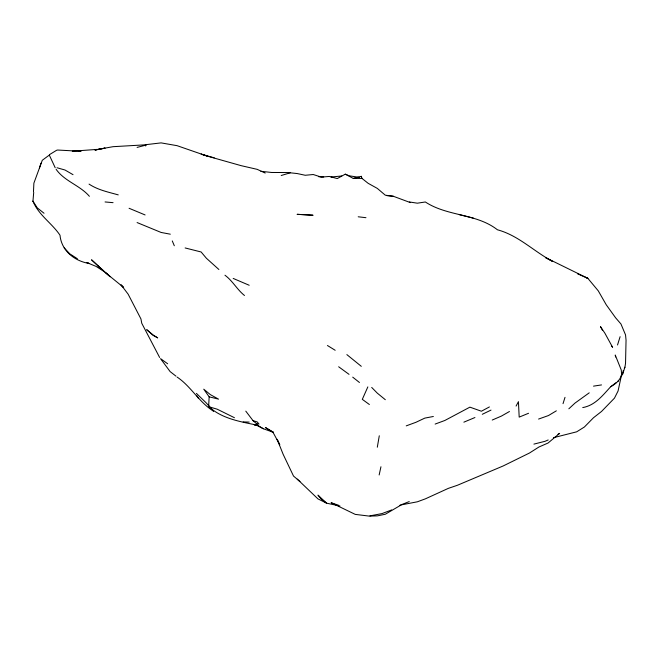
<?xml version="1.0" encoding="UTF-8"?>
<svg xmlns="http://www.w3.org/2000/svg" width="659" height="659" viewBox="0 0 659 659"><rect width="100%" height="100%" fill="white"/><g stroke="black" fill="none" stroke-linecap="round" stroke-linejoin="round"><path stroke-width="0.99" d="M33.485 191.604L33.881 183.161L42.291 160.277L49.301 155.079L55.208 167.732M209.158 396.833L218.541 399.14L210.345 394.617L203.746 389.181L209.158 396.833L208.722 404.807L209.158 406.834C221.663 418.605 240.79 421.818 257.199 425.154M32.95 201.11L33.716 192.313M623.274 370.473L622.384 374.996L624.921 367.211L625.539 363.29L626.05 340.126L625.539 334.896L620.959 323.981L615.621 317.819L606.222 304.755L598.273 290.85L587.877 278.362L545.463 257.545L552.061 261.129M379.287 435.772L377.31 447.214M615.588 356.997L615.242 355.02L621.272 370.037L621.618 374.551L618.068 390.993L614.46 398.151L601.519 411.471L593.512 417.724L584.376 427.016L576.683 431.818L553.469 437.7M379.156 474.966L380.951 466.753M617.532 344.986L620.103 336.691M563.025 403.662L565.01 397.344M39.458 167.888L40.998 163.21M367.846 386.899L362.31 399.346L369.378 404.511M582.745 407.583C595.225 405.343 602.664 395.392 610.687 386.734C615.679 383.859 620.152 380.424 621.618 374.551M145.647 145.985L146.125 145.071L137.088 147.402M516.079 406.076L518.435 401.661L519.185 417.122L528.551 413.275M624.295 368.29L624.921 367.211M568.841 408.802L574.986 403.102L589.228 392.83M610.687 386.734L616.008 382.698M617.532 381.545L618.488 380.886M49.483 154.634L56.798 150.161M556.344 410.829L548.486 415.541L538.576 419.066M557.959 434.322L559.639 433.35L548.049 443.029L538.93 447.008L529.449 453.038L503.114 465.987L457.387 485.279L448.334 488.368L425.352 498.855L417.345 501.804L401.331 504.868L385.317 514.242L377.31 515.882L369.304 516.112L355.234 514.382L331.115 502.702L338.668 505.313M509.465 411.504L501.392 416.093L492.232 420.047M359.484 177.378L349.138 175.796L345.283 174.165L337.276 178.564L329.269 176.447L321.262 177.106L313.247 174.52L305.241 175.269L297.234 173.556L287.752 172.543L271.607 172.477L260.865 171.282M489.415 406.933L481.408 411.224L469.892 407.147L444.891 420.458L435.146 424.075M482.281 414.305L491.013 410.096M474.933 417.534L463.87 422.164M548.189 439.965L545.059 441.299L533.905 444.108M399.758 505.354L409.239 501.573M391.677 509.934L382.006 513.592L369.93 515.865M406.232 425.871L416.002 422.271L424.816 418.111L433.358 416.488M281.22 175.5L290.215 172.831M95.118 149.947L105.061 148.102L96.189 149.84M393.324 196.193L385.317 195.196L377.31 188.4L368.15 183.317L362.005 178.432L361.297 176.324L353.29 178.441L345.283 174.165M95.118 149.857L97.054 149.404L72.284 151.216M95.053 149.898L113.068 146.685L143.802 144.914L161.109 142.888L177.09 145.68L207.132 156.076L241.186 165.673L257.199 169.355L265.206 173.045M593.512 386.141L601.519 384.922M356.346 178.045L353.29 178.441L362.005 178.432M331.024 177.007L341.757 175.986M79.08 151.298L81.041 151.298L57.457 150.03M243.163 421.908L249.193 422.089M318.717 176.727L323.701 176.942M105.061 201.951L113.068 202.667M170.31 234.184L161.109 232.454L137.088 222.561M256.928 425.063L254.176 424.791L257.199 425.475L254.901 424.371L263.336 428.745L273.213 432.263L265.429 427.534L273.213 432.263M386.99 195.665L393.596 196.366L410.425 202.618M358.208 216.786L365.967 217.701M409.338 201.959L417.345 203.186L425.352 201.983C447.403 216.514 476.317 213.327 497.421 229.777C518.279 235.378 533.469 251.087 552.077 261.121M253.015 420.631L256.367 423.531L259.012 424.091L257.199 421.917L253.015 420.631L245.791 411.142M185.13 247.949L201.135 251.985L206.366 258.221L218.879 269.49M459.331 214.653L473.401 218.137M214.233 157.839L201.152 154.132L207.132 156.076M57.012 167.748L65.019 170.022L73.025 174.668M209.158 406.834L217.165 409.173L234.423 417.707M339.945 506.005L326.592 503.179L317.984 498.904L297.234 479.101M118.249 194.883C108.224 192.057 97.903 189.99 89.047 184.1M129.082 208.277L145.095 214.941M233.179 278.419L249.193 285.265M577.498 273.79L587.877 278.362L585.505 277.315M273.328 432.32L271.582 431.348L273.213 432.691L279.696 444.685M263.336 428.745L257.199 425.014L256.367 423.531M327.441 345.505L335.184 350.283M77.375 258.732L69.821 253.847L64.17 247.866M160.565 358.636L167.666 363.784M349.031 374.353L338.652 366.766M177.123 377.08C191.135 386.471 199.043 402.311 213.598 411.232L206.119 402.797L196.431 393.407M361.297 366.33L346.856 354.608M175.994 376.165L170.137 371.602L161.109 359.427M352.713 377.146L359.46 382.492M44.038 213.252L37.299 207.898L32.958 201.16M244.481 295.504C237.116 289.622 232.635 280.849 224.966 275.223M385.317 399.708L377.31 393.151L371.709 387.443M159.635 357.475L141.759 323.264L140.944 318.94L128.126 294.153L121.075 284.853L123.661 287.481L103.718 271.253L91.543 259.794L102.788 270.116M299.977 481.564L293.51 476.045L283.139 454.298L277.134 439.273L279.721 444.652M105.761 272.768L110.226 276.747L99.814 267.455M89.402 196.308C79.871 185.261 64.533 181.316 56.106 169.297M97.565 265.561L103.718 271.253L96.099 266.409L86.766 262.554L89.047 263.435C74.393 261.046 61.427 250.609 60.002 235.222C51.995 223.22 38.642 215.147 32.991 201.259M611.395 345.687L612.598 347.301L604.913 333.248L600.456 326.576L602.4 330.184M196.596 395.359L198.466 398.382M172.271 240.922L174.305 245.741M361.297 176.324L361.56 177.872M312.901 215.213L297.234 214.323L312.901 215.213M157.633 337.82L153.102 335.357L146.677 329.673L153.283 335.101L157.633 337.82M326.592 503.179L321.262 499.069L317.967 495.115L326.592 503.179"/></g></svg>
